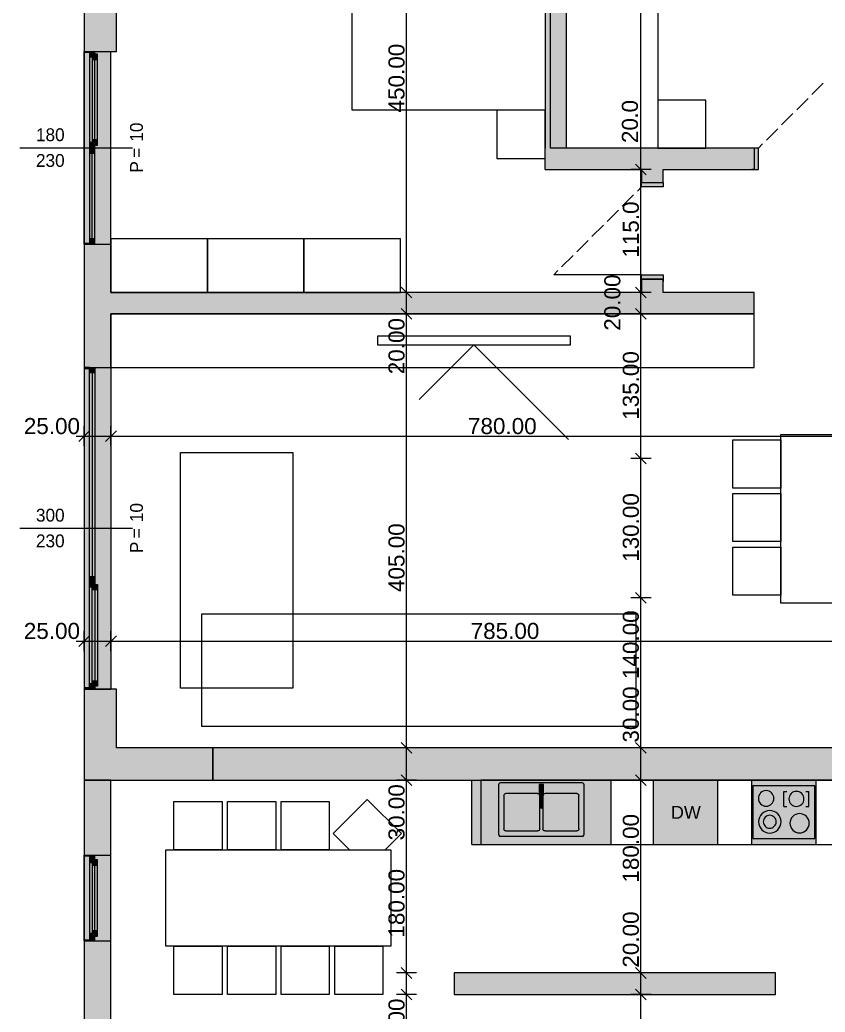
# Model space of a CAD drawing. Header units: millimetres. Extents: x 5493291 to 5652041, y -5155064 to -5098765.
# Drawn here: x 5514903 to 5522416, y -5131257 to -5121997 of the extents above; entities that cross this region are included whole.
import ezdxf

# ---------------------------------------------------------------- set-up
doc = ezdxf.new("R2010")
doc.units = ezdxf.units.MM
doc.header["$MEASUREMENT"] = 0
for name, color, linetype, lineweight in [('Drawing & Figure_Pen_No__1', 7, 'Continuous', 13), ('Drawing & Figure_Pen_No__101', 252, 'Continuous', 13), ('Drawing & Figure_Pen_No__2', 8, 'Continuous', 13)]:
    doc.layers.add(name, color=color, linetype=linetype, lineweight=lineweight)
for name, color, linetype, lineweight, true_color in [('Drawing & Figure_Pen_No__102', 7, 'Continuous', 13, 0xcccccc), ('Drawing & Figure_Pen_No__105', 7, 'Continuous', 13, 0xcae6ff), ('Drawing & Figure_Pen_No__145', 7, 'Continuous', 13, 0x0077b0), ('Drawing & Figure_Pen_No__181', 7, 'Continuous', 5, 0x282828), ('Drawing & Figure_Pen_No__61', 7, 'Continuous', 13, 0x6a6a6a), ('Drawing & Figure_Pen_No__62', 7, 'Continuous', 13, 0xaaaaaa)]:
    doc.layers.add(name, color=color, linetype=linetype, lineweight=lineweight, true_color=true_color)
doc.styles.add('GENERATED_STYLE_1', font='GIL_____.TTF')
doc.styles.add('GENERATED_STYLE_2', font='arial.ttf')

msp = doc.modelspace()

# ---------------------------------------------------------------- hatches: boundary and pattern name
at = {"layer": 'Drawing & Figure_Pen_No__1', "linetype": 'Continuous', "lineweight": 0, "true_color": 0x000000}
for points in [[(5515503.3, -5119791.5), (5515503.3, -5122291.5), (5515803.3, -5122291.5), (5515803.3, -5119791.5)], [(5515503.3, -5128242), (5515503.3, -5129092), (5516703.3, -5129092), (5516703.3, -5128791.4), (5515803.3, -5128791.4), (5515803.3, -5128242)]]:
    msp.add_hatch(color=18, dxfattribs=at).paths.add_polyline_path(points)
at = {"layer": 'Drawing & Figure_Pen_No__1', "linetype": 'Continuous', "lineweight": 0, "true_color": 0xffffff}
for points in [[(5520003.4, -5123193.5), (5520003.4, -5120591.5), (5519803.4, -5120591.5), (5519803.4, -5123193.5)], [(5515553.3, -5124091.6), (5515553.3, -5122291.5), (5515503.3, -5122291.5), (5515503.3, -5122301.5), (5515503.3, -5124081.6), (5515503.3, -5124091.6)], [(5515503.3, -5122291.5), (5515503.3, -5122301.5), (5515553.3, -5122301.5), (5515553.3, -5122291.5)], [(5515553.3, -5122291.5), (5515553.3, -5124091.6), (5515603.3, -5124091.6), (5515753.3, -5124091.6), (5515753.3, -5122291.5), (5515603.3, -5122291.5)], [(5515553.3, -5122291.5), (5515553.3, -5122341.5), (5515578.3, -5122341.5), (5515578.3, -5122316.5), (5515603.3, -5122316.5), (5515603.3, -5122291.5)], [(5515628.2, -5122366.5), (5515578.3, -5122366.5), (5515578.3, -5122341.5), (5515553.3, -5122341.5), (5515553.3, -5123141.6), (5515578.3, -5123141.6), (5515578.3, -5123116.5), (5515628.2, -5123116.5)], [(5515578.3, -5122316.5), (5515578.3, -5122366.5), (5515628.2, -5122366.5), (5515628.2, -5122316.5)], [(5515578.3, -5122366.5), (5515578.3, -5123116.5), (5515628.2, -5123116.5), (5515628.2, -5122366.5)], [(5515603.3, -5123191.6), (5515603.3, -5123166.6), (5515578.3, -5123166.6), (5515578.3, -5123141.6), (5515553.3, -5123141.6), (5515553.3, -5123191.6)], [(5515553.3, -5123191.6), (5515553.3, -5123241.5), (5515603.3, -5123241.5), (5515603.3, -5123191.6)], [(5515628.2, -5123166.6), (5515628.2, -5123116.5), (5515578.3, -5123116.5), (5515578.3, -5123166.6)], [(5519803.4, -5123193.5), (5519803.4, -5123393.5), (5520003.4, -5123193.5)], [(5520003.4, -5123193.5), (5519803.4, -5123393.5), (5520003.4, -5123393.5)], [(5520003.4, -5123393.5), (5521753.5, -5123393.5), (5521753.5, -5123193.5), (5520003.4, -5123193.5)], [(5521753.5, -5123393.5), (5521793.4, -5123393.5), (5521793.4, -5123193.5), (5521753.5, -5123193.5)], [(5515603.3, -5124041.6), (5515603.3, -5123241.5), (5515553.3, -5123241.5), (5515553.3, -5124041.6)], [(5520703.4, -5123393.5), (5520703.4, -5123516.6), (5520903.4, -5123516.6), (5520903.4, -5123393.5)], [(5520903.4, -5123516.6), (5520703.4, -5123516.6), (5520703.4, -5123556.5), (5520903.4, -5123556.5)], [(5515603.3, -5124091.6), (5515603.3, -5124041.6), (5515553.3, -5124041.6), (5515553.3, -5124091.6)], [(5515503.3, -5124081.6), (5515503.3, -5124091.6), (5515553.3, -5124091.6), (5515553.3, -5124081.6)], [(5515503.3, -5124091.6), (5515503.3, -5125241.6), (5515553.3, -5125241.6), (5515603.3, -5125241.6), (5515753.3, -5125241.6), (5515753.3, -5124091.6), (5515603.3, -5124091.6), (5515553.3, -5124091.6)], [(5520703.4, -5124416.6), (5520903.4, -5124416.6), (5520903.4, -5124376.6), (5520703.4, -5124376.6)], [(5520703.4, -5124541.6), (5520903.4, -5124541.6), (5520903.4, -5124416.6), (5520703.4, -5124416.6)], [(5515753.3, -5124741.6), (5521753.5, -5124741.6), (5521753.5, -5124541.6), (5515753.3, -5124541.6)], [(5515553.3, -5125241.6), (5515503.3, -5125241.6), (5515503.3, -5125251.6), (5515503.3, -5128231.9), (5515503.3, -5128242), (5515553.3, -5128242)], [(5515503.3, -5125251.6), (5515553.3, -5125251.6), (5515553.3, -5125241.6), (5515503.3, -5125241.6)], [(5515553.3, -5128242), (5515603.3, -5128242), (5515753.3, -5128242), (5515753.3, -5125241.6), (5515603.3, -5125241.6), (5515553.3, -5125241.6)], [(5515603.3, -5125241.6), (5515553.3, -5125241.6), (5515553.3, -5125291.6), (5515603.3, -5125291.6)], [(5515603.3, -5125291.6), (5515553.3, -5125291.6), (5515553.3, -5127191.8), (5515603.3, -5127191.8)], [(5515553.3, -5127241.7), (5515603.3, -5127241.7), (5515603.3, -5127191.8), (5515553.3, -5127191.8)], [(5515603.3, -5127241.7), (5515553.3, -5127241.7), (5515553.3, -5127291.6), (5515578.3, -5127291.6), (5515578.3, -5127266.6), (5515603.3, -5127266.6)], [(5515628.2, -5127266.6), (5515578.3, -5127266.6), (5515578.3, -5127316.5), (5515628.2, -5127316.5)], [(5515628.2, -5128166.5), (5515628.2, -5127316.5), (5515578.3, -5127316.5), (5515578.3, -5127291.6), (5515553.3, -5127291.6), (5515553.3, -5128191.5), (5515578.3, -5128191.5), (5515578.3, -5128166.5)], [(5515578.3, -5128166.5), (5515628.2, -5128166.5), (5515628.2, -5127316.5), (5515578.3, -5127316.5)], [(5515553.3, -5128242), (5515603.3, -5128242), (5515603.3, -5128216.4), (5515578.3, -5128216.4), (5515578.3, -5128191.5), (5515553.3, -5128191.5)], [(5515578.3, -5128216.4), (5515628.2, -5128216.4), (5515628.2, -5128166.5), (5515578.3, -5128166.5)], [(5515503.3, -5128242), (5515553.3, -5128242), (5515553.3, -5128231.9), (5515503.3, -5128231.9)], [(5522753.5, -5128791.4), (5516703.3, -5128791.4), (5516703.3, -5129092), (5522753.5, -5129092)], [(5515503.3, -5129791.8), (5515553.3, -5129791.8), (5515603.3, -5129791.8), (5515753.3, -5129791.8), (5515753.3, -5129092), (5515503.3, -5129092)], [(5519118.2, -5129692), (5520418.3, -5129692), (5520418.3, -5129092), (5519118.2, -5129092)], [(5519388.3, -5129616.5), (5520148.3, -5129616.5), (5520158.3, -5129614.2), (5520165.6, -5129607), (5520168.3, -5129596.9), (5520168.3, -5129136.6), (5520165.6, -5129126.5), (5520158.3, -5129119.3), (5520148.3, -5129117), (5519388.3, -5129117), (5519378.3, -5129119.3), (5519370.9, -5129126.5), (5519368.2, -5129136.6), (5519368.2, -5129596.9), (5519370.9, -5129607), (5519378.3, -5129614.2)], [(5519748.3, -5129197.8), (5519759.3, -5129197.8), (5519759.3, -5129146.7), (5519761.9, -5129140.1), (5519768.3, -5129137.8), (5519774.6, -5129140.1), (5519777.3, -5129146.7), (5519777.3, -5129197.8), (5519788.2, -5129197.8), (5519788.2, -5129133), (5519748.3, -5129133)], [(5520813.9, -5129692), (5521413.9, -5129692), (5521413.9, -5129092), (5520813.9, -5129092)], [(5521730.5, -5129692), (5522330.6, -5129692), (5522330.6, -5129092), (5521730.5, -5129092)], [(5519748.6, -5129234), (5519759.3, -5129234), (5519759.3, -5129198.9), (5519748.6, -5129198.9)], [(5519759.3, -5129344.5), (5519761.9, -5129351), (5519768.3, -5129353.4), (5519774.7, -5129351), (5519777.3, -5129344.5), (5519777.3, -5129146.7), (5519774.6, -5129140.1), (5519768.3, -5129137.8), (5519761.9, -5129140.1), (5519759.3, -5129146.7)], [(5519788, -5129234), (5519788, -5129198.9), (5519777.3, -5129198.9), (5519777.3, -5129234)], [(5521740.5, -5129636.7), (5522320.6, -5129636.7), (5522320.6, -5129146.7), (5521740.5, -5129146.7)], [(5515553.3, -5130591.9), (5515553.3, -5129791.8), (5515503.3, -5129791.8), (5515503.3, -5129801.9), (5515503.3, -5130581.8), (5515503.3, -5130591.9)], [(5515503.3, -5129791.8), (5515503.3, -5129801.9), (5515553.3, -5129801.9), (5515553.3, -5129791.8)], [(5515553.3, -5129791.8), (5515553.3, -5130591.9), (5515603.3, -5130591.9), (5515753.3, -5130591.9), (5515753.3, -5129791.8), (5515603.3, -5129791.8)], [(5515553.3, -5129791.8), (5515553.3, -5129861.9), (5515578.3, -5129861.9), (5515578.3, -5129836.9), (5515603.3, -5129836.9), (5515603.3, -5129791.8)], [(5515628.2, -5129886.8), (5515578.3, -5129886.8), (5515578.3, -5129861.9), (5515553.3, -5129861.9), (5515553.3, -5130521.8), (5515578.3, -5130521.8), (5515578.3, -5130496.9), (5515628.2, -5130496.9)], [(5515578.3, -5129836.9), (5515578.3, -5129886.8), (5515628.2, -5129886.8), (5515628.2, -5129836.9)], [(5515578.3, -5129886.8), (5515578.3, -5130496.9), (5515628.2, -5130496.9), (5515628.2, -5129886.8)], [(5515603.3, -5130591.9), (5515603.3, -5130546.8), (5515578.3, -5130546.8), (5515578.3, -5130521.8), (5515553.3, -5130521.8), (5515553.3, -5130591.9)], [(5515628.2, -5130546.8), (5515628.2, -5130496.9), (5515578.3, -5130496.9), (5515578.3, -5130546.8)], [(5515503.3, -5130581.8), (5515503.3, -5130591.9), (5515553.3, -5130591.9), (5515553.3, -5130581.8)], [(5515553.3, -5130591.9), (5515503.3, -5130591.9), (5515503.3, -5132091.8), (5515753.3, -5132091.8), (5515753.3, -5130591.9), (5515603.3, -5130591.9)], [(5518953.4, -5131092.1), (5521953.5, -5131092.1), (5521953.5, -5130891.9), (5518953.4, -5130891.9)]]:
    msp.add_hatch(color=7, dxfattribs=at).paths.add_polyline_path(points)

# ---------------------------------------------------------------- linework, layer by layer
at = {"layer": 'Drawing & Figure_Pen_No__1', "color": 7, "linetype": 'Continuous', "lineweight": 13}
for points in [[(5520697.5, -5123393.5), (5520697.5, -5118691.4)], [(5515503.3, -5119791.5), (5515503.3, -5138342.1)], [(5515503.3, -5119791.5), (5515503.3, -5138342.1)], [(5515503.3, -5119791.5), (5515503.3, -5122291.5)], [(5515803.3, -5122291.5), (5515803.3, -5119791.5)], [(5518511.3, -5124541.6), (5518511.3, -5120041.4)], [(5519803.4, -5120591.5), (5519803.4, -5123193.5)], [(5520003.4, -5123193.5), (5520003.4, -5120591.5)], [(5515503.3, -5122291.5), (5515553.3, -5122291.5)], [(5515503.3, -5122291.5), (5515553.3, -5122291.5)], [(5515503.3, -5122291.5), (5515803.3, -5122291.5)], [(5515553.3, -5122291.5), (5515603.3, -5122291.5)], [(5515603.3, -5122291.5), (5515753.3, -5122291.5)], [(5519803.4, -5123393.5), (5519803.4, -5123193.5)], [(5521753.5, -5123193.5), (5520003.4, -5123193.5)], [(5521753.5, -5123193.5), (5521731.5, -5123193.5)], [(5521753.5, -5123193.5), (5521731.5, -5123193.5)], [(5521753.5, -5123193.5), (5521731.5, -5123193.5)], [(5521753.5, -5123193.5), (5521753.5, -5123393.5)], [(5521753.5, -5123193.5), (5521753.5, -5123393.5)], [(5521753.5, -5123193.5), (5521753.5, -5123393.5)], [(5519803.4, -5123393.5), (5520703.4, -5123393.5)], [(5520791.3, -5123393.5), (5520603.7, -5123393.5)], [(5520697.5, -5124541.6), (5520697.5, -5123393.5)], [(5520703.4, -5123393.5), (5520703.4, -5123516.6)], [(5520903.4, -5123393.5), (5521753.5, -5123393.5)], [(5520903.4, -5123516.6), (5520903.4, -5123393.5)], [(5521753.5, -5123393.5), (5521731.5, -5123393.5)], [(5521753.5, -5123393.5), (5521731.5, -5123393.5)], [(5521753.5, -5123393.5), (5521731.5, -5123393.5)], [(5520703.4, -5123516.6), (5520703.4, -5123494.6)], [(5520703.4, -5123516.6), (5520703.4, -5123494.6)], [(5520703.4, -5123516.6), (5520703.4, -5123494.6)], [(5520703.4, -5123516.6), (5520903.4, -5123516.6)], [(5520703.4, -5123516.6), (5520903.4, -5123516.6)], [(5520703.4, -5123516.6), (5520903.4, -5123516.6)], [(5520903.4, -5123516.6), (5520903.4, -5123494.6)], [(5520903.4, -5123516.6), (5520903.4, -5123494.6)], [(5520903.4, -5123516.6), (5520903.4, -5123494.6)], [(5515503.3, -5124091.6), (5515553.3, -5124091.6)], [(5515503.3, -5124091.6), (5515553.3, -5124091.6)], [(5515503.3, -5124091.6), (5515503.3, -5125241.6)], [(5515553.3, -5124091.6), (5515603.3, -5124091.6)], [(5515603.3, -5124091.6), (5515753.3, -5124091.6)], [(5515753.3, -5124541.6), (5515753.3, -5124091.6)], [(5520703.4, -5124416.6), (5520703.4, -5124438.6)], [(5520703.4, -5124416.6), (5520903.4, -5124416.6)], [(5520703.4, -5124416.6), (5520703.4, -5124541.6)], [(5520703.4, -5124416.6), (5520903.4, -5124416.6)], [(5520703.4, -5124416.6), (5520903.4, -5124416.6)], [(5520703.4, -5124416.6), (5520703.4, -5124438.6)], [(5520703.4, -5124416.6), (5520703.4, -5124438.6)], [(5520903.4, -5124416.6), (5520903.4, -5124438.6)], [(5520903.4, -5124541.6), (5520903.4, -5124416.6)], [(5520903.4, -5124416.6), (5520903.4, -5124438.6)], [(5520903.4, -5124416.6), (5520903.4, -5124438.6)], [(5520703.4, -5124541.6), (5515753.3, -5124541.6)], [(5518605, -5124541.6), (5518417.5, -5124541.6)], [(5518511.3, -5124741.6), (5518511.3, -5124541.6)], [(5520791.3, -5124541.6), (5520603.7, -5124541.6)], [(5520697.5, -5124741.6), (5520697.5, -5124541.6)], [(5521753.5, -5124541.6), (5520903.4, -5124541.6)], [(5521753.5, -5124741.6), (5521753.5, -5124541.6)], [(5515753.3, -5125241.6), (5515753.3, -5124741.6)], [(5515753.3, -5124741.6), (5521753.5, -5124741.6)], [(5518605, -5124741.6), (5518417.5, -5124741.6)], [(5518511.3, -5128791.4), (5518511.3, -5124741.6)], [(5520791.3, -5124741.6), (5520603.7, -5124741.6)], [(5520697.5, -5126091.6), (5520697.5, -5124741.6)], [(5515503.3, -5125241.6), (5515553.3, -5125241.6)], [(5515503.3, -5125241.6), (5515553.3, -5125241.6)], [(5515553.3, -5125241.6), (5515603.3, -5125241.6)], [(5515603.3, -5125241.6), (5515753.3, -5125241.6)], [(5515503.3, -5125976.6), (5515503.3, -5125789.1)], [(5515753.3, -5125976.6), (5515753.3, -5125789.1)], [(5515428.2, -5125882.8), (5515503.3, -5125882.8)], [(5515503.3, -5125882.8), (5515753.3, -5125882.8)], [(5515753.3, -5125882.8), (5523553.5, -5125882.8)], [(5520791.3, -5126091.6), (5520603.7, -5126091.6)], [(5520697.5, -5127391.9), (5520697.5, -5126091.6)], [(5520791.3, -5127391.9), (5520603.7, -5127391.9)], [(5520697.5, -5128791.4), (5520697.5, -5127391.9)], [(5515503.3, -5127888.5), (5515503.3, -5127700.8)], [(5515753.3, -5127888.5), (5515753.3, -5127700.8)], [(5515428.2, -5127794.7), (5515503.3, -5127794.7)], [(5515503.3, -5127794.7), (5515753.3, -5127794.7)], [(5515753.3, -5127794.7), (5523603.5, -5127794.7)], [(5515503.3, -5128242), (5515553.3, -5128242)], [(5515503.3, -5128242), (5515553.3, -5128242)], [(5515503.3, -5128242), (5515503.3, -5129092)], [(5515803.3, -5128242), (5515503.3, -5128242)], [(5515553.3, -5128242), (5515603.3, -5128242)], [(5515603.3, -5128242), (5515753.3, -5128242)], [(5515803.3, -5128791.4), (5515803.3, -5128242)], [(5516703.3, -5128791.4), (5515803.3, -5128791.4)], [(5522753.5, -5128791.4), (5516703.3, -5128791.4)], [(5516703.3, -5128791.4), (5516703.3, -5129092)], [(5516703.3, -5129092), (5516703.3, -5128791.4)], [(5518605, -5128791.4), (5518417.5, -5128791.4)], [(5518511.3, -5129092), (5518511.3, -5128791.4)], [(5520791.3, -5128791.4), (5520603.7, -5128791.4)], [(5520697.5, -5129092), (5520697.5, -5128791.4)], [(5515503.3, -5129092), (5515503.3, -5129791.8)], [(5515753.3, -5129092), (5515503.3, -5129092)], [(5515503.3, -5129092), (5516703.3, -5129092)], [(5515753.3, -5129791.8), (5515753.3, -5129092)], [(5516703.3, -5129092), (5522753.5, -5129092)], [(5518605, -5129092), (5518417.5, -5129092)], [(5518511.3, -5130891.9), (5518511.3, -5129092)], [(5520791.3, -5129092), (5520603.7, -5129092)], [(5520697.5, -5130891.9), (5520697.5, -5129092)], [(5515503.3, -5129791.8), (5515553.3, -5129791.8)], [(5515503.3, -5129791.8), (5515553.3, -5129791.8)], [(5515553.3, -5129791.8), (5515603.3, -5129791.8)], [(5515603.3, -5129791.8), (5515753.3, -5129791.8)], [(5515503.3, -5130591.9), (5515553.3, -5130591.9)], [(5515503.3, -5130591.9), (5515553.3, -5130591.9)], [(5515503.3, -5130591.9), (5515503.3, -5132091.8)], [(5515553.3, -5130591.9), (5515603.3, -5130591.9)], [(5515603.3, -5130591.9), (5515753.3, -5130591.9)], [(5515753.3, -5132091.8), (5515753.3, -5130591.9)], [(5518605, -5130891.9), (5518417.5, -5130891.9)], [(5518511.3, -5131092.1), (5518511.3, -5130891.9)], [(5521953.5, -5130891.9), (5518953.4, -5130891.9)], [(5518953.4, -5130891.9), (5518953.4, -5131092.1)], [(5520791.3, -5130891.9), (5520603.7, -5130891.9)], [(5520697.5, -5131092.1), (5520697.5, -5130891.9)], [(5521953.5, -5131092.1), (5521953.5, -5130891.9)], [(5518605, -5131092.1), (5518417.5, -5131092.1)], [(5518511.3, -5137142.2), (5518511.3, -5131092.1)], [(5518953.4, -5131092.1), (5521953.5, -5131092.1)], [(5520791.3, -5131092.1), (5520603.7, -5131092.1)], [(5520697.5, -5132292), (5520697.5, -5131092.1)]]:
    msp.add_lwpolyline(points, dxfattribs=at)
at = {"layer": 'Drawing & Figure_Pen_No__101', "color": 252, "linetype": 'Continuous', "lineweight": 13}
for points in [[(5518003.4, -5122841.5), (5518003.4, -5121041.5)], [(5519803.4, -5121041.5), (5519803.4, -5122841.5)], [(5519853.4, -5123196.2), (5519853.4, -5121346.1)], [(5520853.4, -5121346.1), (5520853.4, -5123196.2)], [(5521303.4, -5122746.2), (5520853.4, -5122746.2)], [(5520853.4, -5122746.2), (5520853.4, -5123196.2)], [(5521303.4, -5123196.2), (5521303.4, -5122746.2)], [(5519803.4, -5122841.5), (5518003.4, -5122841.5)], [(5519803.4, -5122841.5), (5519353.4, -5122841.5)], [(5519353.4, -5122841.5), (5519353.4, -5123291.5)], [(5519803.4, -5123291.5), (5519803.4, -5122841.5)], [(5520853.4, -5123196.2), (5519853.4, -5123196.2)], [(5520853.4, -5123196.2), (5521303.4, -5123196.2)], [(5519353.4, -5123291.5), (5519803.4, -5123291.5)], [(5516653.3, -5124041.6), (5515753.3, -5124041.6)], [(5515753.3, -5124041.6), (5515753.3, -5124541.6)], [(5516653.3, -5124541.6), (5516653.3, -5124041.6)], [(5517553.3, -5124041.6), (5516653.3, -5124041.6)], [(5516653.3, -5124041.6), (5516653.3, -5124541.6)], [(5517553.3, -5124541.6), (5517553.3, -5124041.6)], [(5518453.3, -5124041.6), (5517553.3, -5124041.6)], [(5517553.3, -5124041.6), (5517553.3, -5124541.6)], [(5518453.3, -5124541.6), (5518453.3, -5124041.6)], [(5515753.3, -5124541.6), (5516653.3, -5124541.6)], [(5516653.3, -5124541.6), (5517553.3, -5124541.6)], [(5517553.3, -5124541.6), (5518453.3, -5124541.6)], [(5515753.3, -5124741.6), (5515753.3, -5125241.6)], [(5521753.5, -5124741.6), (5515753.3, -5124741.6)], [(5521753.5, -5125241.6), (5521753.5, -5124741.6)], [(5518238.9, -5124949), (5518238.9, -5125029)], [(5520039, -5124949), (5518238.9, -5124949)], [(5520039, -5125029), (5520039, -5124949)], [(5518238.9, -5125029), (5520039, -5125029)], [(5519139, -5125029), (5518628.7, -5125539.3)], [(5519139, -5125029), (5520022.6, -5125912.7)], [(5515753.3, -5125241.6), (5521753.5, -5125241.6)], [(5522003.5, -5127441.8), (5522003.5, -5125866.6)], [(5522003.5, -5125866.6), (5522903.5, -5125866.6)], [(5521553.5, -5126366.7), (5521553.5, -5125916.6)], [(5521553.5, -5125916.6), (5522003.5, -5125916.6)], [(5522003.5, -5125916.6), (5522003.5, -5126366.7)], [(5516401.1, -5128233.7), (5516401.1, -5126033.8)], [(5516401.1, -5126033.8), (5517451.2, -5126033.8)], [(5517451.2, -5126033.8), (5517451.2, -5128233.7)], [(5522003.5, -5126366.7), (5521553.5, -5126366.7)], [(5521553.5, -5126866.6), (5521553.5, -5126416.7)], [(5521553.5, -5126416.7), (5522003.5, -5126416.7)], [(5522003.5, -5126416.7), (5522003.5, -5126866.6)], [(5522003.5, -5126866.6), (5521553.5, -5126866.6)], [(5521553.5, -5127366.4), (5521553.5, -5126916.7)], [(5521553.5, -5126916.7), (5522003.5, -5126916.7)], [(5522003.5, -5126916.7), (5522003.5, -5127366.4)], [(5522003.5, -5127366.4), (5521553.5, -5127366.4)], [(5522903.5, -5127441.8), (5522003.5, -5127441.8)], [(5516601.1, -5128591.9), (5516601.1, -5127541.6)], [(5516601.1, -5127541.6), (5520648.2, -5127541.6)], [(5520648.2, -5127541.6), (5520648.2, -5128591.9)], [(5517451.2, -5128233.7), (5516401.1, -5128233.7)], [(5520648.2, -5128591.9), (5516601.1, -5128591.9)], [(5516340.2, -5129291.6), (5516790.2, -5129291.6)], [(5516340.2, -5129741.9), (5516340.2, -5129291.6)], [(5516790.2, -5129291.6), (5516790.2, -5129741.9)], [(5516840.2, -5129291.6), (5517290.2, -5129291.6)], [(5516840.2, -5129741.9), (5516840.2, -5129291.6)], [(5517290.2, -5129291.6), (5517290.2, -5129741.9)], [(5517340.2, -5129291.6), (5517790.2, -5129291.6)], [(5517340.2, -5129741.9), (5517340.2, -5129291.6)], [(5517790.2, -5129291.6), (5517790.2, -5129741.9)], [(5517826.5, -5129591), (5518144.7, -5129272.6)], [(5518144.7, -5129272.6), (5518462.9, -5129591)], [(5517977.2, -5129741.9), (5517826.5, -5129591)], [(5518462.9, -5129591), (5518312.1, -5129741.9)], [(5516265.1, -5130641.8), (5516265.1, -5129741.9)], [(5516265.1, -5129741.9), (5518365.2, -5129741.9)], [(5516790.2, -5129741.9), (5516340.2, -5129741.9)], [(5517290.2, -5129741.9), (5516840.2, -5129741.9)], [(5517790.2, -5129741.9), (5517340.2, -5129741.9)], [(5518365.2, -5129741.9), (5518365.2, -5130641.8)], [(5518365.2, -5130641.8), (5516265.1, -5130641.8)], [(5516340.2, -5130641.8), (5516790.2, -5130641.8)], [(5516340.2, -5131092.1), (5516340.2, -5130641.8)], [(5516790.2, -5130641.8), (5516790.2, -5131092.1)], [(5516840.2, -5130641.8), (5517290.2, -5130641.8)], [(5516840.2, -5131092.1), (5516840.2, -5130641.8)], [(5517290.2, -5130641.8), (5517290.2, -5131092.1)], [(5517340.2, -5130641.8), (5517790.2, -5130641.8)], [(5517340.2, -5131092.1), (5517340.2, -5130641.8)], [(5517790.2, -5130641.8), (5517790.2, -5131092.1)], [(5517840.2, -5130641.8), (5518290.2, -5130641.8)], [(5517840.2, -5131092.1), (5517840.2, -5130641.8)], [(5518290.2, -5130641.8), (5518290.2, -5131092.1)], [(5516790.2, -5131092.1), (5516340.2, -5131092.1)], [(5517290.2, -5131092.1), (5516840.2, -5131092.1)], [(5517790.2, -5131092.1), (5517340.2, -5131092.1)], [(5518290.2, -5131092.1), (5517840.2, -5131092.1)]]:
    msp.add_lwpolyline(points, dxfattribs=at)
at = {"layer": 'Drawing & Figure_Pen_No__102', "color": 254, "linetype": 'Continuous', "lineweight": 13, "true_color": 0xcccccc}
for points in [[(5519118.2, -5129092), (5520418.3, -5129092)], [(5519118.2, -5129692), (5519118.2, -5129092)], [(5519370.9, -5129126.5), (5519368.2, -5129136.6)], [(5519378.3, -5129119.3), (5519370.9, -5129126.5)], [(5519388.3, -5129117), (5519378.3, -5129119.3)], [(5520148.3, -5129117), (5519388.3, -5129117)], [(5519788.2, -5129133), (5519748.3, -5129133)], [(5519748.3, -5129133), (5519748.3, -5129197.8)], [(5519788.2, -5129197.8), (5519788.2, -5129133)], [(5520158.3, -5129119.3), (5520148.3, -5129117)], [(5520165.6, -5129126.5), (5520158.3, -5129119.3)], [(5520168.3, -5129136.6), (5520165.6, -5129126.5)], [(5520418.3, -5129692), (5520418.3, -5129092)], [(5520813.9, -5129092), (5521413.9, -5129092)], [(5520813.9, -5129692), (5520813.9, -5129092)], [(5521413.9, -5129692), (5521413.9, -5129092)], [(5521730.5, -5129092), (5522330.6, -5129092)], [(5521730.5, -5129692), (5521730.5, -5129092)], [(5522330.6, -5129692), (5522330.6, -5129092)], [(5519368.2, -5129136.6), (5519368.2, -5129596.9)], [(5519733.3, -5129216.8), (5519438.3, -5129216.8)], [(5519748.3, -5129197.8), (5519759.3, -5129197.8)], [(5519759.3, -5129198.9), (5519748.6, -5129198.9)], [(5519748.6, -5129198.9), (5519748.6, -5129234)], [(5519761.9, -5129140.1), (5519759.3, -5129146.7)], [(5519759.3, -5129146.7), (5519761.9, -5129140.1)], [(5519759.3, -5129146.7), (5519759.3, -5129344.5)], [(5519759.3, -5129197.8), (5519759.3, -5129146.7)], [(5519759.3, -5129234), (5519759.3, -5129198.9)], [(5519768.3, -5129137.8), (5519761.9, -5129140.1)], [(5519761.9, -5129140.1), (5519768.3, -5129137.8)], [(5519774.6, -5129140.1), (5519768.3, -5129137.8)], [(5519768.3, -5129137.8), (5519774.6, -5129140.1)], [(5519777.3, -5129146.7), (5519774.6, -5129140.1)], [(5519774.6, -5129140.1), (5519777.3, -5129146.7)], [(5519777.3, -5129344.5), (5519777.3, -5129146.7)], [(5519777.3, -5129146.7), (5519777.3, -5129197.8)], [(5519777.3, -5129197.8), (5519788.2, -5129197.8)], [(5519788, -5129198.9), (5519777.3, -5129198.9)], [(5519777.3, -5129198.9), (5519777.3, -5129234)], [(5519788, -5129234), (5519788, -5129198.9)], [(5520098.3, -5129216.8), (5519803.2, -5129216.8)], [(5520168.3, -5129596.9), (5520168.3, -5129136.6)], [(5522320.6, -5129146.7), (5521740.5, -5129146.7)], [(5521740.5, -5129146.7), (5521740.5, -5129636.7)], [(5522030.5, -5129337.9), (5522030.5, -5129197.8)], [(5522030.5, -5129197.8), (5522059.6, -5129197.8)], [(5522235.9, -5129197.8), (5522264.9, -5129197.8)], [(5522264.9, -5129337.9), (5522264.9, -5129197.8)], [(5522320.6, -5129636.7), (5522320.6, -5129146.7)], [(5519418.3, -5129237), (5519418.3, -5129547)], [(5519748.6, -5129234), (5519759.3, -5129234)], [(5519753.3, -5129547), (5519753.3, -5129237)], [(5519777.3, -5129234), (5519788, -5129234)], [(5519783.3, -5129237), (5519783.3, -5129547)], [(5520118.3, -5129547), (5520118.3, -5129237)], [(5519759.3, -5129344.5), (5519761.9, -5129351)], [(5519761.9, -5129351), (5519768.3, -5129353.4)], [(5519768.3, -5129353.4), (5519774.7, -5129351)], [(5519774.7, -5129351), (5519777.3, -5129344.5)], [(5522030.5, -5129337.9), (5522059.6, -5129337.9)], [(5522235.9, -5129337.9), (5522264.9, -5129337.9)], [(5519368.2, -5129596.9), (5519370.9, -5129607)], [(5519438.3, -5129566.6), (5519733.3, -5129566.6)], [(5519803.2, -5129566.6), (5520098.3, -5129566.6)], [(5520165.6, -5129607), (5520168.3, -5129596.9)], [(5519370.9, -5129607), (5519378.3, -5129614.2)], [(5519378.3, -5129614.2), (5519388.3, -5129616.5)], [(5519388.3, -5129616.5), (5520148.3, -5129616.5)], [(5520148.3, -5129616.5), (5520158.3, -5129614.2)], [(5520158.3, -5129614.2), (5520165.6, -5129607)], [(5521740.5, -5129636.7), (5522320.6, -5129636.7)], [(5519118.2, -5129692), (5520418.3, -5129692)], [(5520813.9, -5129692), (5521413.9, -5129692)], [(5521730.5, -5129692), (5522330.6, -5129692)]]:
    msp.add_lwpolyline(points, dxfattribs=at)
for points in [[(5519418.3, -5129237, -0.413745), (5519438.3, -5129216.8)], [(5519733.3, -5129216.8, -0.413745), (5519753.3, -5129237)], [(5519783.3, -5129237, -0.413746), (5519803.2, -5129216.8)], [(5520098.3, -5129216.8, -0.413746), (5520118.3, -5129237)], [(5519438.3, -5129566.6, -0.413732), (5519418.3, -5129547)], [(5519753.3, -5129547, -0.413732), (5519733.3, -5129566.6)], [(5519803.2, -5129566.6, -0.413733), (5519783.3, -5129547)], [(5520118.3, -5129547, -0.413733), (5520098.3, -5129566.6)]]:
    msp.add_lwpolyline(points, format="xyb", dxfattribs=at)
for points in [[(5521937.7, -5129262.5, 0.414214), (5521865.3, -5129190, 0.414214), (5521792.7, -5129262.5, 0.414214), (5521865.3, -5129335, 0.414214)], [(5522217.7, -5129267.3, 0.414214), (5522147.7, -5129197.2, 0.414214), (5522077.7, -5129267.3, 0.414214), (5522147.7, -5129337.4, 0.414214)], [(5522003.9, -5129480.5, 0.414214), (5521898.9, -5129375.4, 0.414214), (5521793.9, -5129480.5, 0.414214), (5521898.9, -5129585.7, 0.414214)], [(5522267.3, -5129494.8, 0.414214), (5522177.3, -5129404.5, 0.414214), (5522087.3, -5129494.8, 0.414214), (5522177.3, -5129584.5, 0.414214)], [(5521958.9, -5129480.5, 0.414214), (5521898.9, -5129420.5, 0.414214), (5521838.9, -5129480.5, 0.414214), (5521898.9, -5129540.5, 0.414214)]]:
    msp.add_lwpolyline(points, format="xyb", close=True, dxfattribs=at)
at = {"layer": 'Drawing & Figure_Pen_No__145', "color": 144, "linetype": 'Continuous', "lineweight": 13, "true_color": 0x0077b0}
for points in [[(5514903.2, -5123191.6), (5515953.3, -5123191.6)], [(5520647.5, -5123343.5), (5520747.5, -5123443.5)], [(5518461.2, -5124491.6), (5518561.2, -5124591.6)], [(5520647.5, -5124491.6), (5520747.5, -5124591.6)], [(5518461.2, -5124691.6), (5518561.2, -5124791.6)], [(5520647.5, -5124691.6), (5520747.5, -5124791.6)], [(5515553.3, -5125832.8), (5515453.2, -5125932.9)], [(5515803.3, -5125832.8), (5515703.3, -5125932.9)], [(5520647.5, -5126041.6), (5520747.5, -5126141.6)], [(5514903.2, -5126741.7), (5515953.3, -5126741.7)], [(5520647.5, -5127341.4), (5520747.5, -5127441.8)], [(5515553.3, -5127744.8), (5515453.2, -5127844.6)], [(5515803.3, -5127744.8), (5515703.3, -5127844.6)], [(5518461.2, -5128741.6), (5518561.2, -5128841.9)], [(5520647.5, -5128741.6), (5520747.5, -5128841.9)], [(5518461.2, -5129041.5), (5518561.2, -5129141.9)], [(5520647.5, -5129041.5), (5520747.5, -5129141.9)], [(5518461.2, -5130842), (5518561.2, -5130941.8)], [(5520647.5, -5130842), (5520747.5, -5130941.8)], [(5518461.2, -5131041.6), (5518561.2, -5131142)], [(5520647.5, -5131041.6), (5520747.5, -5131142)]]:
    msp.add_lwpolyline(points, dxfattribs=at)
at = {"layer": 'Drawing & Figure_Pen_No__181', "color": 250, "linetype": 'Continuous', "lineweight": 5, "true_color": 0x282828}
for points in [[(5522291.9, -5122695.1), (5522397.9, -5122589)], [(5522150.4, -5122836.5), (5522256.5, -5122730.4)], [(5522009, -5122977.9), (5522115.1, -5122871.9)], [(5521867.6, -5123119.3), (5521973.7, -5123013.3)], [(5521793.4, -5123193.5), (5521832.2, -5123154.7)], [(5520703.4, -5123556.5), (5520664.7, -5123595.3)], [(5520629.3, -5123630.7), (5520523.3, -5123736.8)], [(5520487.9, -5123772.1), (5520381.8, -5123878.2)], [(5520346.5, -5123913.5), (5520240.4, -5124019.6)], [(5520205, -5124055), (5520098.9, -5124161)], [(5520063.6, -5124196.4), (5519957.5, -5124302.4)], [(5519922.2, -5124337.8), (5519883.4, -5124376.6)]]:
    msp.add_lwpolyline(points, dxfattribs=at)
at = {"layer": 'Drawing & Figure_Pen_No__2', "color": 8, "linetype": 'Continuous', "lineweight": 13}
for points in [[(5515503.3, -5124091.6), (5515503.3, -5122291.5)], [(5515503.3, -5122291.5), (5515553.3, -5122291.5)], [(5515503.3, -5122301.5), (5515503.3, -5122291.5)], [(5515503.3, -5122291.5), (5515553.3, -5122291.5)], [(5515503.3, -5122291.5), (5515553.3, -5122291.5)], [(5515503.3, -5122291.5), (5515553.3, -5122291.5)], [(5515503.3, -5124081.6), (5515503.3, -5122301.5)], [(5515553.3, -5122301.5), (5515503.3, -5122301.5)], [(5515553.3, -5122291.5), (5515553.3, -5122301.5)], [(5515553.3, -5122291.5), (5515553.3, -5122341.5)], [(5515553.3, -5122291.5), (5515603.3, -5122291.5)], [(5515553.3, -5122291.5), (5515603.3, -5122291.5)], [(5515553.3, -5122341.5), (5515578.3, -5122341.5)], [(5515553.3, -5122341.5), (5515553.3, -5123141.6)], [(5515578.3, -5122341.5), (5515578.3, -5122316.5)], [(5515578.3, -5122316.5), (5515603.3, -5122316.5)], [(5515578.3, -5122316.5), (5515578.3, -5122366.5)], [(5515628.2, -5122316.5), (5515578.3, -5122316.5)], [(5515578.3, -5122366.5), (5515628.2, -5122366.5)], [(5515578.3, -5122366.5), (5515578.3, -5123116.5)], [(5515603.3, -5122316.5), (5515603.3, -5122291.5)], [(5515603.3, -5122291.5), (5515753.3, -5122291.5)], [(5515603.3, -5123116.5), (5515603.3, -5122366.5)], [(5515628.2, -5122366.5), (5515628.2, -5122316.5)], [(5515628.2, -5123116.5), (5515628.2, -5122366.5)], [(5515628.2, -5123116.5), (5515628.2, -5122366.5)], [(5515753.3, -5124091.6), (5515753.3, -5122291.5)], [(5515578.3, -5123141.6), (5515553.3, -5123141.6)], [(5515553.3, -5123141.6), (5515553.3, -5123191.6)], [(5515553.3, -5123191.6), (5515553.3, -5123241.5)], [(5515628.2, -5123116.5), (5515578.3, -5123116.5)], [(5515578.3, -5123116.5), (5515578.3, -5123166.6)], [(5515578.3, -5123166.6), (5515578.3, -5123141.6)], [(5515603.3, -5123166.6), (5515578.3, -5123166.6)], [(5515578.3, -5123166.6), (5515628.2, -5123166.6)], [(5515603.3, -5123191.6), (5515603.3, -5123166.6)], [(5515603.3, -5123241.5), (5515603.3, -5123191.6)], [(5515628.2, -5123166.6), (5515628.2, -5123116.5)], [(5515553.3, -5123241.5), (5515603.3, -5123241.5)], [(5515553.3, -5123241.5), (5515553.3, -5124041.6)], [(5515578.3, -5124041.6), (5515578.3, -5123241.5)], [(5515603.3, -5124041.6), (5515603.3, -5123241.5)], [(5515603.3, -5124041.6), (5515553.3, -5124041.6)], [(5515553.3, -5124041.6), (5515553.3, -5124091.6)], [(5515603.3, -5124091.6), (5515603.3, -5124041.6)], [(5515503.3, -5124081.6), (5515553.3, -5124081.6)], [(5515503.3, -5124091.6), (5515503.3, -5124081.6)], [(5515553.3, -5124091.6), (5515503.3, -5124091.6)], [(5515503.3, -5124091.6), (5515553.3, -5124091.6)], [(5515503.3, -5124091.6), (5515553.3, -5124091.6)], [(5515503.3, -5124091.6), (5515553.3, -5124091.6)], [(5515553.3, -5124081.6), (5515553.3, -5124091.6)], [(5515553.3, -5124091.6), (5515603.3, -5124091.6)], [(5515553.3, -5124091.6), (5515603.3, -5124091.6)], [(5515603.3, -5124091.6), (5515753.3, -5124091.6)], [(5515503.3, -5125241.6), (5515503.3, -5128242)], [(5515553.3, -5125241.6), (5515503.3, -5125241.6)], [(5515503.3, -5125241.6), (5515503.3, -5125251.6)], [(5515503.3, -5125241.6), (5515553.3, -5125241.6)], [(5515503.3, -5125241.6), (5515553.3, -5125241.6)], [(5515503.3, -5125241.6), (5515553.3, -5125241.6)], [(5515553.3, -5125251.6), (5515553.3, -5125241.6)], [(5515553.3, -5125291.6), (5515553.3, -5125241.6)], [(5515553.3, -5125241.6), (5515603.3, -5125241.6)], [(5515553.3, -5125241.6), (5515603.3, -5125241.6)], [(5515603.3, -5125241.6), (5515603.3, -5125291.6)], [(5515603.3, -5125241.6), (5515753.3, -5125241.6)], [(5515753.3, -5125241.6), (5515753.3, -5128242)], [(5515503.3, -5125251.6), (5515503.3, -5128231.9)], [(5515503.3, -5125251.6), (5515553.3, -5125251.6)], [(5515603.3, -5125291.6), (5515553.3, -5125291.6)], [(5515553.3, -5127191.8), (5515553.3, -5125291.6)], [(5515578.3, -5125291.6), (5515578.3, -5127191.8)], [(5515603.3, -5125291.6), (5515603.3, -5127191.8)], [(5515553.3, -5127241.7), (5515553.3, -5127191.8)], [(5515553.3, -5127191.8), (5515603.3, -5127191.8)], [(5515553.3, -5127291.6), (5515553.3, -5127241.7)], [(5515603.3, -5127266.6), (5515578.3, -5127266.6)], [(5515578.3, -5127266.6), (5515578.3, -5127291.6)], [(5515578.3, -5127316.5), (5515578.3, -5127266.6)], [(5515578.3, -5127266.6), (5515628.2, -5127266.6)], [(5515603.3, -5127191.8), (5515603.3, -5127241.7)], [(5515603.3, -5127241.7), (5515603.3, -5127266.6)], [(5515628.2, -5127266.6), (5515628.2, -5127316.5)], [(5515578.3, -5127291.6), (5515553.3, -5127291.6)], [(5515553.3, -5128191.5), (5515553.3, -5127291.6)], [(5515628.2, -5127316.5), (5515578.3, -5127316.5)], [(5515578.3, -5128166.5), (5515578.3, -5127316.5)], [(5515603.3, -5127316.5), (5515603.3, -5128166.5)], [(5515628.2, -5127316.5), (5515628.2, -5128166.5)], [(5515628.2, -5127316.5), (5515628.2, -5128166.5)], [(5515553.3, -5128242), (5515553.3, -5128191.5)], [(5515553.3, -5128191.5), (5515578.3, -5128191.5)], [(5515578.3, -5128216.4), (5515578.3, -5128166.5)], [(5515578.3, -5128166.5), (5515628.2, -5128166.5)], [(5515578.3, -5128191.5), (5515578.3, -5128216.4)], [(5515628.2, -5128166.5), (5515628.2, -5128216.4)], [(5515553.3, -5128231.9), (5515503.3, -5128231.9)], [(5515503.3, -5128231.9), (5515503.3, -5128242)], [(5515503.3, -5128242), (5515553.3, -5128242)], [(5515503.3, -5128242), (5515553.3, -5128242)], [(5515503.3, -5128242), (5515553.3, -5128242)], [(5515503.3, -5128242), (5515553.3, -5128242)], [(5515553.3, -5128242), (5515553.3, -5128231.9)], [(5515553.3, -5128242), (5515603.3, -5128242)], [(5515553.3, -5128242), (5515603.3, -5128242)], [(5515578.3, -5128216.4), (5515603.3, -5128216.4)], [(5515628.2, -5128216.4), (5515578.3, -5128216.4)], [(5515603.3, -5128216.4), (5515603.3, -5128242)], [(5515603.3, -5128242), (5515753.3, -5128242)], [(5515503.3, -5130591.9), (5515503.3, -5129791.8)], [(5515503.3, -5129791.8), (5515553.3, -5129791.8)], [(5515503.3, -5129801.9), (5515503.3, -5129791.8)], [(5515503.3, -5129791.8), (5515553.3, -5129791.8)], [(5515503.3, -5129791.8), (5515553.3, -5129791.8)], [(5515503.3, -5129791.8), (5515553.3, -5129791.8)], [(5515503.3, -5130581.8), (5515503.3, -5129801.9)], [(5515553.3, -5129801.9), (5515503.3, -5129801.9)], [(5515553.3, -5129791.8), (5515553.3, -5129801.9)], [(5515553.3, -5129791.8), (5515553.3, -5129861.9)], [(5515553.3, -5129791.8), (5515603.3, -5129791.8)], [(5515553.3, -5129791.8), (5515603.3, -5129791.8)], [(5515553.3, -5129861.9), (5515578.3, -5129861.9)], [(5515553.3, -5129861.9), (5515553.3, -5130521.8)], [(5515578.3, -5129861.9), (5515578.3, -5129836.9)], [(5515578.3, -5129836.9), (5515603.3, -5129836.9)], [(5515578.3, -5129836.9), (5515578.3, -5129886.8)], [(5515628.2, -5129836.9), (5515578.3, -5129836.9)], [(5515603.3, -5129836.9), (5515603.3, -5129791.8)], [(5515603.3, -5129791.8), (5515753.3, -5129791.8)], [(5515628.2, -5129886.8), (5515628.2, -5129836.9)], [(5515753.3, -5130591.9), (5515753.3, -5129791.8)], [(5515578.3, -5129886.8), (5515628.2, -5129886.8)], [(5515578.3, -5129886.8), (5515578.3, -5130496.9)], [(5515603.3, -5130496.9), (5515603.3, -5129886.8)], [(5515628.2, -5130496.9), (5515628.2, -5129886.8)], [(5515628.2, -5130496.9), (5515628.2, -5129886.8)], [(5515578.3, -5130521.8), (5515553.3, -5130521.8)], [(5515553.3, -5130521.8), (5515553.3, -5130591.9)], [(5515628.2, -5130496.9), (5515578.3, -5130496.9)], [(5515578.3, -5130496.9), (5515578.3, -5130546.8)], [(5515578.3, -5130546.8), (5515578.3, -5130521.8)], [(5515628.2, -5130546.8), (5515628.2, -5130496.9)], [(5515503.3, -5130581.8), (5515553.3, -5130581.8)], [(5515503.3, -5130591.9), (5515503.3, -5130581.8)], [(5515553.3, -5130591.9), (5515503.3, -5130591.9)], [(5515503.3, -5130591.9), (5515553.3, -5130591.9)], [(5515503.3, -5130591.9), (5515553.3, -5130591.9)], [(5515503.3, -5130591.9), (5515553.3, -5130591.9)], [(5515553.3, -5130581.8), (5515553.3, -5130591.9)], [(5515553.3, -5130591.9), (5515603.3, -5130591.9)], [(5515553.3, -5130591.9), (5515603.3, -5130591.9)], [(5515603.3, -5130546.8), (5515578.3, -5130546.8)], [(5515578.3, -5130546.8), (5515628.2, -5130546.8)], [(5515603.3, -5130591.9), (5515603.3, -5130546.8)], [(5515603.3, -5130591.9), (5515753.3, -5130591.9)]]:
    msp.add_lwpolyline(points, dxfattribs=at)
at = {"layer": 'Drawing & Figure_Pen_No__61', "color": 251, "linetype": 'Continuous', "lineweight": 13, "true_color": 0x6a6a6a}
for points in [[(5521793.4, -5123193.5), (5521753.5, -5123193.5)], [(5521753.5, -5123193.5), (5521753.5, -5123393.5)], [(5521793.4, -5123393.5), (5521793.4, -5123193.5)], [(5521753.5, -5123393.5), (5521793.4, -5123393.5)], [(5520703.4, -5123556.5), (5520703.4, -5123516.6)], [(5520703.4, -5123516.6), (5520903.4, -5123516.6)], [(5520903.4, -5123556.5), (5520703.4, -5123556.5)], [(5520903.4, -5123516.6), (5520903.4, -5123556.5)], [(5520703.4, -5124376.6), (5519883.4, -5124376.6)], [(5520703.4, -5124416.6), (5520703.4, -5124376.6)], [(5520703.4, -5124376.6), (5520903.4, -5124376.6)], [(5520903.4, -5124376.6), (5520903.4, -5124416.6)], [(5520903.4, -5124416.6), (5520703.4, -5124416.6)]]:
    msp.add_lwpolyline(points, dxfattribs=at)
at = {"layer": 'Drawing & Figure_Pen_No__62', "color": 253, "linetype": 'Continuous', "lineweight": 13, "true_color": 0xaaaaaa}
for points in [[(5523603.5, -5129092), (5519203.4, -5129092)], [(5519203.4, -5129092), (5519203.4, -5129692)], [(5519203.4, -5129692), (5522528.5, -5129692)]]:
    msp.add_lwpolyline(points, dxfattribs=at)

# ---------------------------------------------------------------- texts
at = {"layer": 'Drawing & Figure_Pen_No__1', "color": 7, "linetype": 'Continuous', "lineweight": 13, "attachment_point": 7, "rotation": 90}
for s, insert, char_height, style in [('\\A1;{\\pql;\\fArial|b0|i0|c0|p0;\\W1.000000;450.00}', (5518493.5, -5122861.3), 150.005, 'GENERATED_STYLE_2'), ('\\A1;{\\pql;\\fArial|b0|i0|c0|p0;\\W1.000000;0}', (5520671.2, -5122861.7), 150.005, 'GENERATED_STYLE_2'), ('\\A1;{\\pql;\\fArial|b0|i0|c0|p0;\\W1.000000;20}', (5520671.2, -5123147.1), 150.005, 'GENERATED_STYLE_2'), ('\\A1;{\\pql;\\fArial|b0|i0|c0|p0;\\W1.000000;.}', (5520668.7, -5122919.4), 150.005, 'GENERATED_STYLE_2'), ('\\A1;{\\pql;\\fGill Sans MT|b0|i0|c0|p0;\\W1.000000;10}', (5516052.8, -5123134.6), 120.004, 'GENERATED_STYLE_1'), ('\\A1;{\\pql;\\fGill Sans MT|b0|i0|c0|p0;\\W1.000000;=}', (5516051.6, -5123285.9), 120.004, 'GENERATED_STYLE_1'), ('\\A1;{\\pql;\\fGill Sans MT|b0|i0|c0|p0;\\W1.000000; }', (5516051.6, -5123183.5), 120.004, 'GENERATED_STYLE_1'), ('\\A1;{\\pql;\\fGill Sans MT|b0|i0|c0|p0;\\W1.000000;P}', (5516051.6, -5123423.1), 120.004, 'GENERATED_STYLE_1'), ('\\A1;{\\pql;\\fGill Sans MT|b0|i0|c0|p0;\\W1.000000; }', (5516051.6, -5123334.7), 120.004, 'GENERATED_STYLE_1'), ('\\A1;{\\pql;\\fArial|b0|i0|c0|p0;\\W1.000000;115.0}', (5520679.8, -5124216.5), 150.005, 'GENERATED_STYLE_2'), ('\\A1;{\\pql;\\fArial|b0|i0|c0|p0;\\W1.000000;20.00}', (5520507.4, -5124898.2), 150.005, 'GENERATED_STYLE_2'), ('\\A1;{\\pql;\\fArial|b0|i0|c0|p0;\\W1.000000;20.00}', (5518493.5, -5125304.5), 150.005, 'GENERATED_STYLE_2'), ('\\A1;{\\pql;\\fArial|b0|i0|c0|p0;\\W1.000000;135.00}', (5520679.9, -5125730.1), 150.005, 'GENERATED_STYLE_2'), ('\\A1;{\\pql;\\fArial|b0|i0|c0|p0;\\W1.000000;130.00}', (5520679.9, -5127055.2), 150.005, 'GENERATED_STYLE_2'), ('\\A1;{\\pql;\\fGill Sans MT|b0|i0|c0|p0;\\W1.000000;10}', (5516052.8, -5126684.7), 120.004, 'GENERATED_STYLE_1'), ('\\A1;{\\pql;\\fArial|b0|i0|c0|p0;\\W1.000000;405.00}', (5518493.5, -5127336.6), 150.005, 'GENERATED_STYLE_2'), ('\\A1;{\\pql;\\fGill Sans MT|b0|i0|c0|p0;\\W1.000000;=}', (5516051.6, -5126836), 120.004, 'GENERATED_STYLE_1'), ('\\A1;{\\pql;\\fGill Sans MT|b0|i0|c0|p0;\\W1.000000; }', (5516051.6, -5126733.6), 120.004, 'GENERATED_STYLE_1'), ('\\A1;{\\pql;\\fGill Sans MT|b0|i0|c0|p0;\\W1.000000;P}', (5516051.6, -5126973.2), 120.004, 'GENERATED_STYLE_1'), ('\\A1;{\\pql;\\fGill Sans MT|b0|i0|c0|p0;\\W1.000000; }', (5516051.6, -5126884.8), 120.004, 'GENERATED_STYLE_1'), ('\\A1;{\\pql;\\fArial|b0|i0|c0|p0;\\W1.000000;140.00}', (5520679.8, -5128148.6), 150.005, 'GENERATED_STYLE_2'), ('\\A1;{\\pql;\\fArial|b0|i0|c0|p0;\\W1.000000;30.00}', (5520679.9, -5128741.7), 150.005, 'GENERATED_STYLE_2'), ('\\A1;{\\pql;\\fArial|b0|i0|c0|p0;\\W1.000000;30.00}', (5518493.6, -5129654.7), 150.005, 'GENERATED_STYLE_2'), ('\\A1;{\\pql;\\fArial|b0|i0|c0|p0;\\W1.000000;180.00}', (5520679.8, -5130048.7), 150.005, 'GENERATED_STYLE_2'), ('\\A1;{\\pql;\\fArial|b0|i0|c0|p0;\\W1.000000;180.00}', (5518493.5, -5130561.7), 150.005, 'GENERATED_STYLE_2'), ('\\A1;{\\pql;\\fArial|b0|i0|c0|p0;\\W1.000000;20.00}', (5520679.8, -5130841.9), 150.005, 'GENERATED_STYLE_2'), ('\\A1;{\\pql;\\fArial|b0|i0|c0|p0;\\W1.000000;20.00}', (5518493.5, -5131654.7), 150.005, 'GENERATED_STYLE_2')]:
    msp.add_mtext(s, dxfattribs=dict(at, insert=insert, char_height=char_height, style=style))
at = {"layer": 'Drawing & Figure_Pen_No__1', "color": 7, "linetype": 'Continuous', "lineweight": 13, "attachment_point": 7}
for s, insert, char_height, style in [('\\A1;{\\pql;\\fGill Sans MT|b0|i0|c0|p0;\\W1.000000;180}', (5515053.3, -5123131.3), 120.004, 'GENERATED_STYLE_1'), ('\\A1;{\\pql;\\fGill Sans MT|b0|i0|c0|p0;\\W1.000000;230}', (5515053.3, -5123371.3), 120.004, 'GENERATED_STYLE_1'), ('\\A1;{\\pql;\\fArial|b0|i0|c0|p0;\\W1.000000;25.00}', (5514940.3, -5125865.2), 150.005, 'GENERATED_STYLE_2'), ('\\A1;{\\pql;\\fArial|b0|i0|c0|p0;\\W1.000000;780.00}', (5519083.5, -5125865.2), 150.005, 'GENERATED_STYLE_2'), ('\\A1;{\\pql;\\fGill Sans MT|b0|i0|c0|p0;\\W1.000000;300}', (5515053.3, -5126681.4), 120.004, 'GENERATED_STYLE_1'), ('\\A1;{\\pql;\\fGill Sans MT|b0|i0|c0|p0;\\W1.000000;230}', (5515053.3, -5126921.4), 120.004, 'GENERATED_STYLE_1'), ('\\A1;{\\pql;\\fArial|b0|i0|c0|p0;\\W1.000000;25.00}', (5514940.3, -5127777), 150.005, 'GENERATED_STYLE_2'), ('\\A1;{\\pql;\\fArial|b0|i0|c0|p0;\\W1.000000;785.00}', (5519108.6, -5127777), 150.005, 'GENERATED_STYLE_2')]:
    msp.add_mtext(s, dxfattribs=dict(at, insert=insert, char_height=char_height, style=style))
at = {"layer": 'Drawing & Figure_Pen_No__105', "color": 254, "linetype": 'Continuous', "lineweight": 13, "true_color": 0xcae6ff, "insert": (5520976.8, -5129452.8), "char_height": 120.004, "attachment_point": 7, "style": 'GENERATED_STYLE_2'}
msp.add_mtext('\\A1;{\\pql;\\fArial|b0|i0|c0|p0;\\W1.000000;DW}', dxfattribs=at)

doc.saveas('drawing.dxf')
